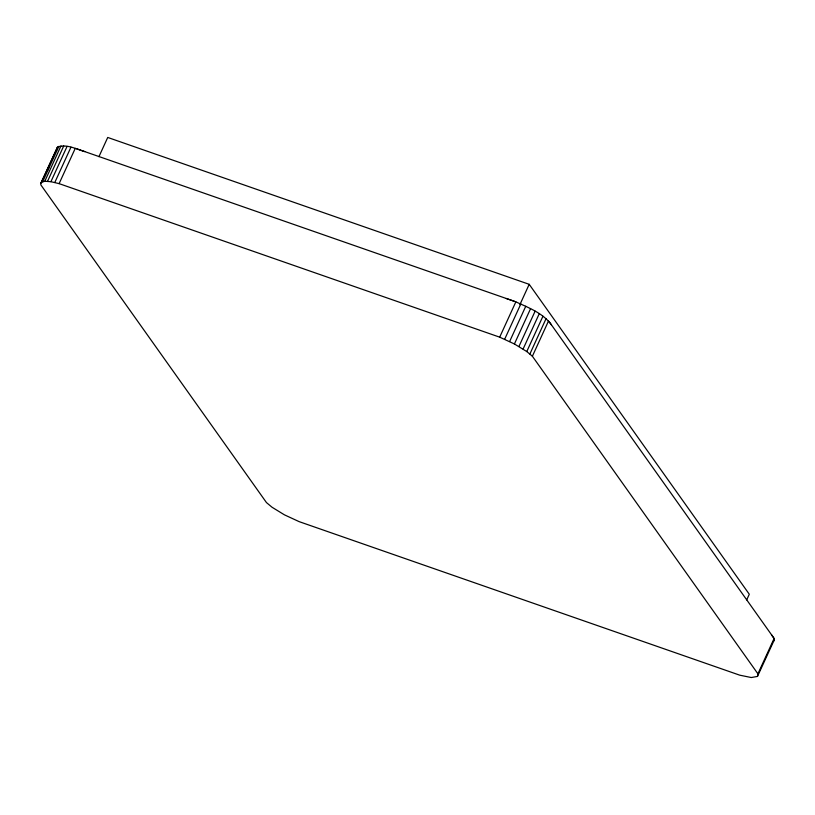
<?xml version="1.0" encoding="UTF-8"?>
<svg xmlns="http://www.w3.org/2000/svg" width="815" height="815" viewBox="0 0 815 815"><rect width="100%" height="100%" fill="white"/><g stroke="black" fill="none" stroke-linecap="round" stroke-linejoin="round"><path stroke-width="1.22" d="M40.75 183.518L41.351 182.397L44.794 181.266L50.907 181.694L59.108 183.64L499.687 337.166L514.408 343.971L526.775 351.55L532.378 356.237L757.919 673.832L757.481 676.419L751.287 677.53L739.725 675.166L299.146 521.641L284.425 514.836L272.057 507.256L266.454 502.57L40.913 184.974L40.75 183.518L57.519 147.087C66.453 143.725 76.223 149.094 84.801 151.61M41.351 182.397L57.519 147.087M47.168 171.313L48.737 167.89M42.716 181.643L58.874 146.333M44.794 181.266L60.962 145.956M47.545 181.287L63.713 145.977M50.907 181.694L67.075 146.384M54.788 182.489L70.956 147.179M59.108 183.64L75.275 148.33M98.941 156.663L107.733 137.45L529.2 284.323L749.291 594.247L746.713 599.891M499.687 337.166L515.854 301.856C528.507 307.683 543.024 313.092 551.388 324.808M519.889 304.657L529.2 284.323M504.668 339.254L520.836 303.944M509.62 341.536L525.777 306.226M514.408 343.971L530.575 308.661M518.941 346.487L535.109 311.177M523.098 349.034L539.255 313.724M526.775 351.55L542.943 316.24M529.893 353.975L546.06 318.665M532.378 356.237L548.546 320.927M757.919 673.832L774.087 638.522L771.489 634.732M757.481 676.419L774.25 639.979L774.087 638.522M773.649 641.11L774.25 639.979M506.258 298.484L515.854 301.856M76.579 148.748L514.479 301.346M549.045 321.507L773.822 638.023M56.918 148.208L57.081 149.675"/></g></svg>
